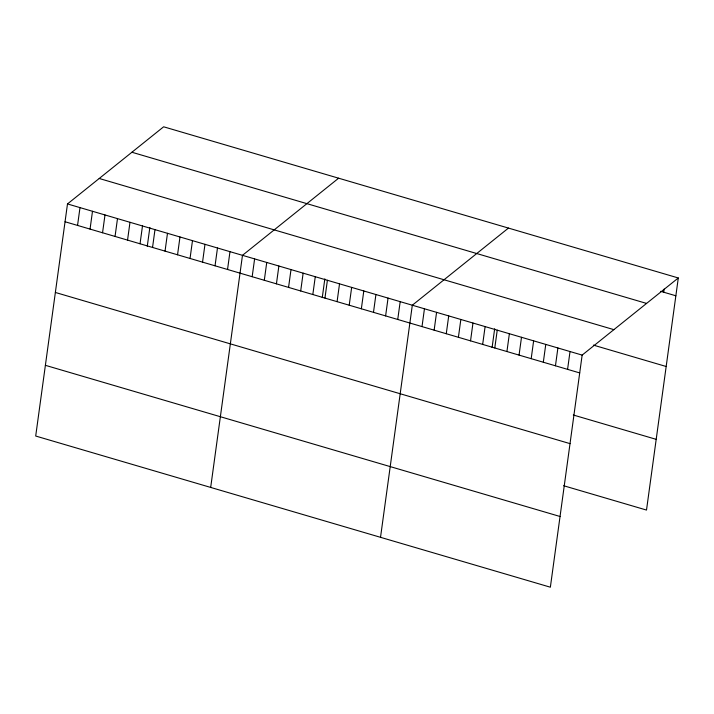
<?xml version="1.0" encoding="UTF-8"?>
<svg xmlns="http://www.w3.org/2000/svg" width="714" height="714" viewBox="0 0 714 714"><rect width="100%" height="100%" fill="white"/><g stroke="black" fill="none" stroke-linecap="round" stroke-linejoin="round"><path stroke-width="1.07" d="M67.491 203.936L35.7 436.031L550.36 587.203L582.151 355.099L678.3 277.969L163.64 126.797L67.491 203.936L582.151 355.099M77.549 225.428L79.995 207.604M90.053 229.096L92.49 211.282M102.548 232.764L104.994 214.95M115.052 236.441L117.489 218.618M127.547 240.109L129.984 222.295M140.042 243.777L142.488 225.963M147.28 246.241L149.851 227.471M152.546 247.455L154.983 229.631M165.041 251.123L167.487 233.308M177.545 254.791L179.982 236.977M190.04 258.468L192.485 240.645M202.544 262.136L204.98 244.322M215.039 265.804L217.484 247.99M227.543 269.481L229.979 251.658M210.684 487.43L242.474 255.335L338.623 178.197M252.167 276.711L254.612 258.896M264.305 280.272L266.741 262.457M276.434 283.842L278.871 266.019M288.563 287.403L291 269.589M300.692 290.964L303.138 273.15M312.83 294.525L315.267 276.711M322.264 297.631L324.834 278.871M324.959 298.095L327.396 280.272M337.088 301.656L339.525 283.842M349.217 305.217L351.663 287.403M361.355 308.778L363.792 290.964M373.484 312.348L375.921 294.525M385.614 315.909L388.05 298.095M397.743 319.47L400.188 301.656M380.526 537.312L412.317 305.217L508.457 228.078M422.01 326.601L424.446 308.778M434.139 330.163L436.575 312.348M446.268 333.724L448.713 315.909M458.406 337.285L460.842 319.47M470.535 340.846L472.971 323.031M482.664 344.416L485.101 326.601M492.098 347.522L494.668 328.752M494.793 347.977L497.239 330.163M506.931 351.538L509.368 333.724M519.06 355.099L521.497 337.285M531.189 358.669L533.626 340.846M543.318 362.23L545.764 344.416M555.456 365.791L557.893 347.977M567.585 369.352L570.022 351.538M663.725 292.222L664.163 289.072M678.3 277.969L646.509 510.064L563.605 485.716M660.691 291.33L675.863 295.783M131.912 152.252L646.572 303.423M99.219 178.482L613.879 329.645M593.388 345.112L666.171 366.496M65.054 221.751L579.714 372.922M573.297 415.004L656.193 439.351M55.371 292.463L570.031 443.635M45.384 365.318L560.044 516.49"/></g></svg>
